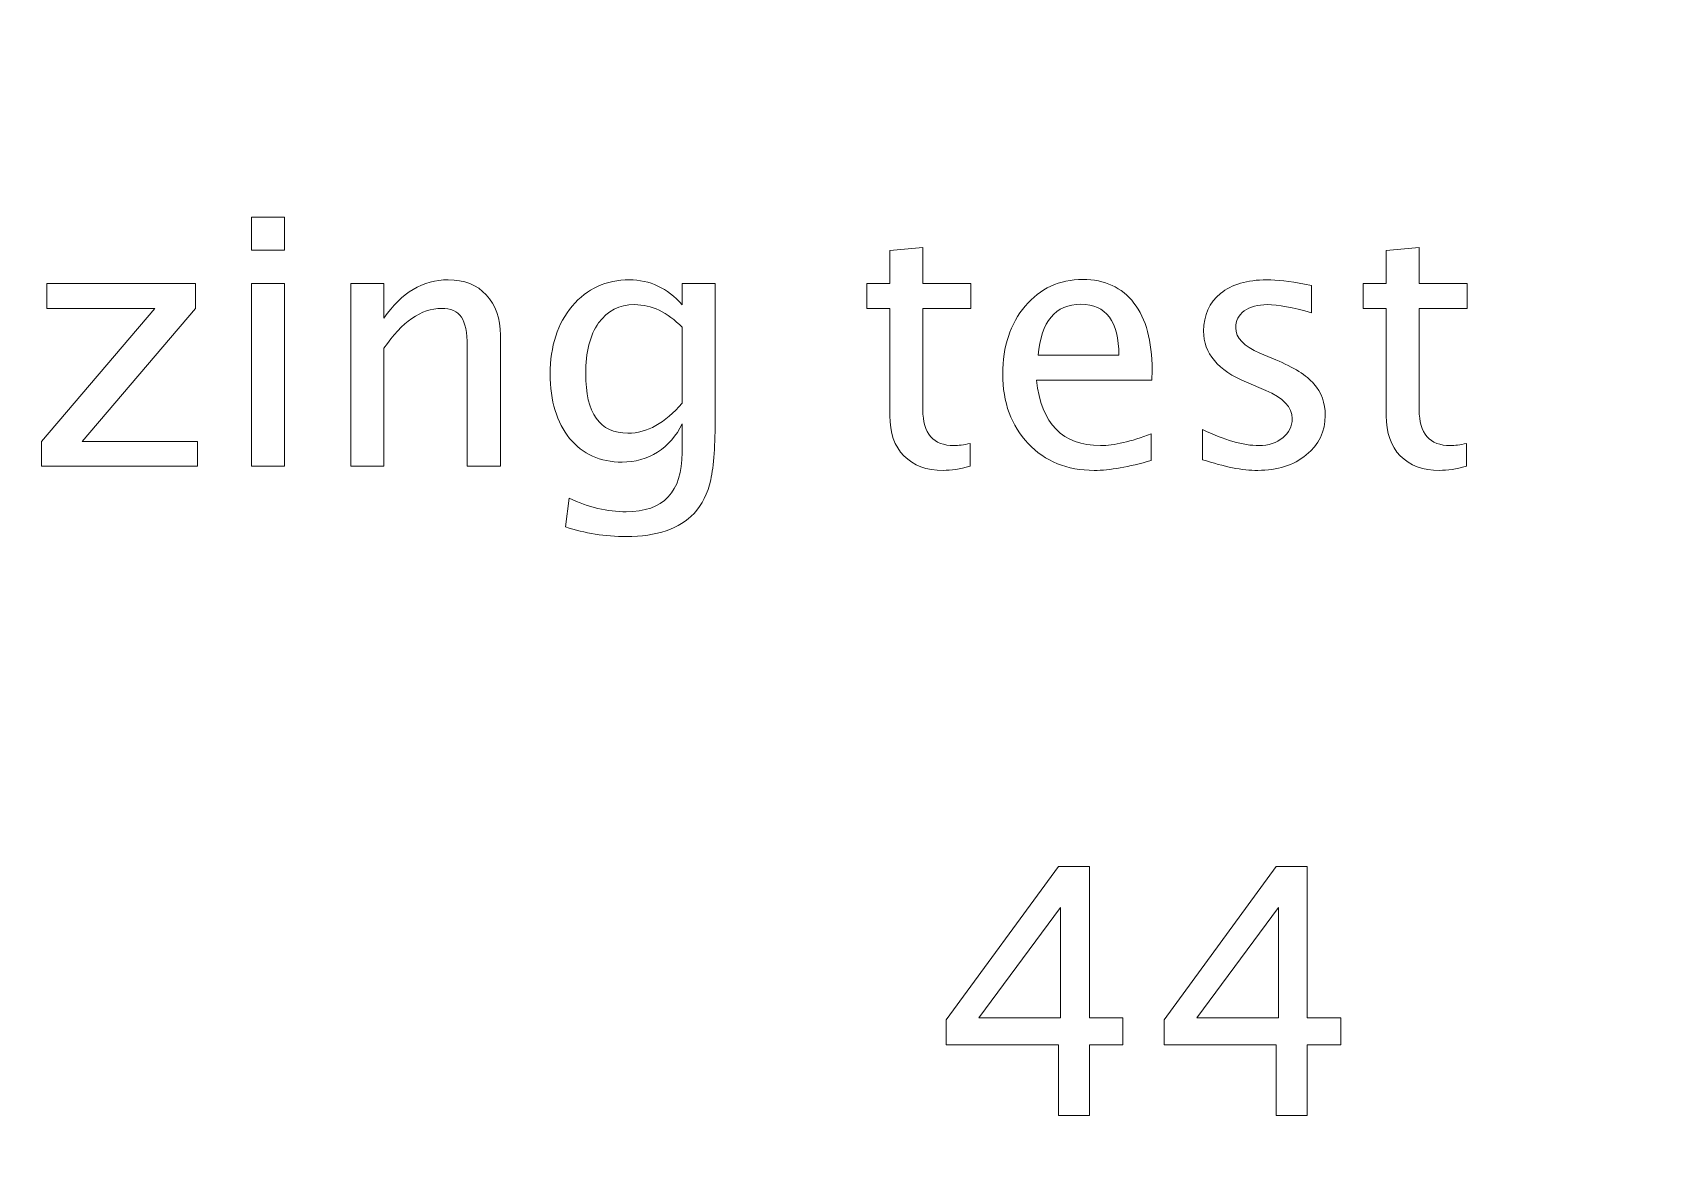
# Model space of a CAD drawing. Header units: centimetres. Extents: x -57 to 41, y -60 to 58.
# Drawn here: x -41.711 to -37.705, y 20.675 to 23.461 of the extents above; entities that cross this region are included whole.
import ezdxf

# ---------------------------------------------------------------- set-up
doc = ezdxf.new("R2010")
doc.units = ezdxf.units.CM
doc.header["$MEASUREMENT"] = 0
doc.layers.add('Layer 1', color=7, linetype='Continuous')

msp = doc.modelspace()

# ---------------------------------------------------------------- linework, layer by layer
at = {"layer": 'Layer 1', "lineweight": 53}
msp.add_open_spline([(-55.45, -2.45), (-55.45, -2.45), (-55.45, 26.45), (-55.45, 26.45), (-55.45, 26.45), (-55.45, 26.72614), (-55.22614, 26.95), (-54.95, 26.95), (-54.95, 26.95), (-54.95, 26.95), (-35.05, 26.95), (-35.05, 26.95), (-35.05, 26.95), (-34.77386, 26.95), (-34.55, 26.72614), (-34.55, 26.45), (-34.55, 26.45), (-34.55, 26.45), (-34.55, -2.45), (-34.55, -2.45), (-34.55, -2.45), (-34.55, -2.72614), (-34.77386, -2.95), (-35.05, -2.95), (-35.05, -2.95), (-35.05, -2.95), (-54.95, -2.95), (-54.95, -2.95), (-54.95, -2.95), (-55.22614, -2.95), (-55.45, -2.72614), (-55.45, -2.45)], degree=3, knots=[0, 0, 0, 0, 0.1111111, 0.1111111, 0.1111111, 0.1111111, 0.2222222, 0.2222222, 0.2222222, 0.2222222, 0.3333333, 0.3333333, 0.3333333, 0.3333333, 0.4444444, 0.4444444, 0.4444444, 0.4444444, 0.5555556, 0.5555556, 0.5555556, 0.5555556, 0.6666667, 0.6666667, 0.6666667, 0.6666667, 0.7777778, 0.7777778, 0.7777778, 0.7777778, 1, 1, 1, 1], dxfattribs=at)
at = {"layer": 'Layer 1', "color": 5, "lineweight": 9}
for points, knots in [([(-41.17297, 22.9261), (-41.17297, 22.9261), (-41.17297, 23.00738), (-41.17297, 23.00738), (-41.17297, 23.00738), (-41.17297, 23.00738), (-41.09169, 23.00738), (-41.09169, 23.00738), (-41.09169, 23.00738), (-41.09169, 23.00738), (-41.09169, 22.9261), (-41.09169, 22.9261), (-41.09169, 22.9261), (-41.09169, 22.9261), (-41.17297, 22.9261), (-41.17297, 22.9261)], [0, 0, 0, 0, 0.2, 0.2, 0.2, 0.2, 0.4, 0.4, 0.4, 0.4, 0.6, 0.6, 0.6, 0.6, 1, 1, 1, 1]), ([(-39.40639, 22.39538), (-39.43151, 22.38847), (-39.45338, 22.38508), (-39.47186, 22.38508), (-39.47186, 22.38508), (-39.51335, 22.38508), (-39.54567, 22.39693), (-39.56881, 22.42064), (-39.56881, 22.42064), (-39.59209, 22.44435), (-39.60366, 22.47723), (-39.60366, 22.51942), (-39.60366, 22.51942), (-39.60366, 22.51942), (-39.60366, 22.78301), (-39.60366, 22.78301), (-39.60366, 22.78301), (-39.60366, 22.78301), (-39.65983, 22.78301), (-39.65983, 22.78301), (-39.65983, 22.78301), (-39.65983, 22.78301), (-39.65983, 22.84398), (-39.65983, 22.84398), (-39.65983, 22.84398), (-39.65983, 22.84398), (-39.60366, 22.84398), (-39.60366, 22.84398), (-39.60366, 22.84398), (-39.60366, 22.84398), (-39.60366, 22.92511), (-39.60366, 22.92511), (-39.60366, 22.92511), (-39.60366, 22.92511), (-39.52238, 22.93288), (-39.52238, 22.93288), (-39.52238, 22.93288), (-39.52238, 22.93288), (-39.52238, 22.84398), (-39.52238, 22.84398), (-39.52238, 22.84398), (-39.52238, 22.84398), (-39.4047, 22.84398), (-39.4047, 22.84398), (-39.4047, 22.84398), (-39.4047, 22.84398), (-39.4047, 22.78301), (-39.4047, 22.78301), (-39.4047, 22.78301), (-39.4047, 22.78301), (-39.52238, 22.78301), (-39.52238, 22.78301), (-39.52238, 22.78301), (-39.52238, 22.78301), (-39.52238, 22.53409), (-39.52238, 22.53409), (-39.52238, 22.53409), (-39.52238, 22.47539), (-39.49684, 22.44604), (-39.4459, 22.44604), (-39.4459, 22.44604), (-39.43503, 22.44604), (-39.42191, 22.44787), (-39.40639, 22.4514), (-39.40639, 22.4514), (-39.40639, 22.4514), (-39.40639, 22.39538), (-39.40639, 22.39538)], [0, 0, 0, 0, 0.0555556, 0.0555556, 0.0555556, 0.0555556, 0.1111111, 0.1111111, 0.1111111, 0.1111111, 0.1666667, 0.1666667, 0.1666667, 0.1666667, 0.2222222, 0.2222222, 0.2222222, 0.2222222, 0.2777778, 0.2777778, 0.2777778, 0.2777778, 0.3333333, 0.3333333, 0.3333333, 0.3333333, 0.3888889, 0.3888889, 0.3888889, 0.3888889, 0.4444444, 0.4444444, 0.4444444, 0.4444444, 0.5, 0.5, 0.5, 0.5, 0.5555556, 0.5555556, 0.5555556, 0.5555556, 0.6111111, 0.6111111, 0.6111111, 0.6111111, 0.6666667, 0.6666667, 0.6666667, 0.6666667, 0.7222222, 0.7222222, 0.7222222, 0.7222222, 0.7777778, 0.7777778, 0.7777778, 0.7777778, 0.8333333, 0.8333333, 0.8333333, 0.8333333, 0.8888889, 0.8888889, 0.8888889, 0.8888889, 1, 1, 1, 1]), ([(-38.18634, 22.39538), (-38.21146, 22.38847), (-38.23333, 22.38508), (-38.25181, 22.38508), (-38.25181, 22.38508), (-38.2933, 22.38508), (-38.32562, 22.39693), (-38.34876, 22.42064), (-38.34876, 22.42064), (-38.37204, 22.44435), (-38.38361, 22.47723), (-38.38361, 22.51942), (-38.38361, 22.51942), (-38.38361, 22.51942), (-38.38361, 22.78301), (-38.38361, 22.78301), (-38.38361, 22.78301), (-38.38361, 22.78301), (-38.43978, 22.78301), (-38.43978, 22.78301), (-38.43978, 22.78301), (-38.43978, 22.78301), (-38.43978, 22.84398), (-38.43978, 22.84398), (-38.43978, 22.84398), (-38.43978, 22.84398), (-38.38361, 22.84398), (-38.38361, 22.84398), (-38.38361, 22.84398), (-38.38361, 22.84398), (-38.38361, 22.92511), (-38.38361, 22.92511), (-38.38361, 22.92511), (-38.38361, 22.92511), (-38.30233, 22.93288), (-38.30233, 22.93288), (-38.30233, 22.93288), (-38.30233, 22.93288), (-38.30233, 22.84398), (-38.30233, 22.84398), (-38.30233, 22.84398), (-38.30233, 22.84398), (-38.18465, 22.84398), (-38.18465, 22.84398), (-38.18465, 22.84398), (-38.18465, 22.84398), (-38.18465, 22.78301), (-38.18465, 22.78301), (-38.18465, 22.78301), (-38.18465, 22.78301), (-38.30233, 22.78301), (-38.30233, 22.78301), (-38.30233, 22.78301), (-38.30233, 22.78301), (-38.30233, 22.53409), (-38.30233, 22.53409), (-38.30233, 22.53409), (-38.30233, 22.47539), (-38.27679, 22.44604), (-38.22585, 22.44604), (-38.22585, 22.44604), (-38.21498, 22.44604), (-38.20186, 22.44787), (-38.18634, 22.4514), (-38.18634, 22.4514), (-38.18634, 22.4514), (-38.18634, 22.39538), (-38.18634, 22.39538)], [0, 0, 0, 0, 0.0555556, 0.0555556, 0.0555556, 0.0555556, 0.1111111, 0.1111111, 0.1111111, 0.1111111, 0.1666667, 0.1666667, 0.1666667, 0.1666667, 0.2222222, 0.2222222, 0.2222222, 0.2222222, 0.2777778, 0.2777778, 0.2777778, 0.2777778, 0.3333333, 0.3333333, 0.3333333, 0.3333333, 0.3888889, 0.3888889, 0.3888889, 0.3888889, 0.4444444, 0.4444444, 0.4444444, 0.4444444, 0.5, 0.5, 0.5, 0.5, 0.5555556, 0.5555556, 0.5555556, 0.5555556, 0.6111111, 0.6111111, 0.6111111, 0.6111111, 0.6666667, 0.6666667, 0.6666667, 0.6666667, 0.7222222, 0.7222222, 0.7222222, 0.7222222, 0.7777778, 0.7777778, 0.7777778, 0.7777778, 0.8333333, 0.8333333, 0.8333333, 0.8333333, 0.8888889, 0.8888889, 0.8888889, 0.8888889, 1, 1, 1, 1]), ([(-41.68873, 22.39524), (-41.68873, 22.39524), (-41.68873, 22.4562), (-41.68873, 22.4562), (-41.68873, 22.4562), (-41.68873, 22.4562), (-41.41032, 22.78301), (-41.41032, 22.78301), (-41.41032, 22.78301), (-41.41032, 22.78301), (-41.67589, 22.78301), (-41.67589, 22.78301), (-41.67589, 22.78301), (-41.67589, 22.78301), (-41.67589, 22.84398), (-41.67589, 22.84398), (-41.67589, 22.84398), (-41.67589, 22.84398), (-41.31027, 22.84398), (-41.31027, 22.84398), (-41.31027, 22.84398), (-41.31027, 22.84398), (-41.31027, 22.78301), (-41.31027, 22.78301), (-41.31027, 22.78301), (-41.31027, 22.78301), (-41.58868, 22.4562), (-41.58868, 22.4562), (-41.58868, 22.4562), (-41.58868, 22.4562), (-41.30519, 22.4562), (-41.30519, 22.4562), (-41.30519, 22.4562), (-41.30519, 22.4562), (-41.30519, 22.39524), (-41.30519, 22.39524), (-41.30519, 22.39524), (-41.30519, 22.39524), (-41.68873, 22.39524), (-41.68873, 22.39524)], [0, 0, 0, 0, 0.0909091, 0.0909091, 0.0909091, 0.0909091, 0.1818182, 0.1818182, 0.1818182, 0.1818182, 0.2727273, 0.2727273, 0.2727273, 0.2727273, 0.3636364, 0.3636364, 0.3636364, 0.3636364, 0.4545455, 0.4545455, 0.4545455, 0.4545455, 0.5454545, 0.5454545, 0.5454545, 0.5454545, 0.6363636, 0.6363636, 0.6363636, 0.6363636, 0.7272727, 0.7272727, 0.7272727, 0.7272727, 0.8181818, 0.8181818, 0.8181818, 0.8181818, 1, 1, 1, 1]), ([(-41.17297, 22.39524), (-41.17297, 22.39524), (-41.17297, 22.84398), (-41.17297, 22.84398), (-41.17297, 22.84398), (-41.17297, 22.84398), (-41.09169, 22.84398), (-41.09169, 22.84398), (-41.09169, 22.84398), (-41.09169, 22.84398), (-41.09169, 22.39524), (-41.09169, 22.39524), (-41.09169, 22.39524), (-41.09169, 22.39524), (-41.17297, 22.39524), (-41.17297, 22.39524)], [0, 0, 0, 0, 0.2, 0.2, 0.2, 0.2, 0.4, 0.4, 0.4, 0.4, 0.6, 0.6, 0.6, 0.6, 1, 1, 1, 1]), ([(-40.92828, 22.39524), (-40.92828, 22.39524), (-40.92828, 22.84398), (-40.92828, 22.84398), (-40.92828, 22.84398), (-40.92828, 22.84398), (-40.847, 22.84398), (-40.847, 22.84398), (-40.847, 22.84398), (-40.847, 22.84398), (-40.847, 22.75917), (-40.847, 22.75917), (-40.847, 22.75917), (-40.80396, 22.82196), (-40.75118, 22.85329), (-40.68881, 22.85329), (-40.68881, 22.85329), (-40.64958, 22.85329), (-40.6184, 22.84101), (-40.5954, 22.81632), (-40.5954, 22.81632), (-40.5724, 22.79176), (-40.56082, 22.7586), (-40.56082, 22.71712), (-40.56082, 22.71712), (-40.56082, 22.71712), (-40.56082, 22.39524), (-40.56082, 22.39524), (-40.56082, 22.39524), (-40.56082, 22.39524), (-40.64211, 22.39524), (-40.64211, 22.39524), (-40.64211, 22.39524), (-40.64211, 22.39524), (-40.64211, 22.69059), (-40.64211, 22.69059), (-40.64211, 22.69059), (-40.64211, 22.72389), (-40.64704, 22.7476), (-40.65678, 22.76171), (-40.65678, 22.76171), (-40.66666, 22.77596), (-40.68289, 22.78301), (-40.70561, 22.78301), (-40.70561, 22.78301), (-40.75556, 22.78301), (-40.80269, 22.75042), (-40.847, 22.68522), (-40.847, 22.68522), (-40.847, 22.68522), (-40.847, 22.39524), (-40.847, 22.39524), (-40.847, 22.39524), (-40.847, 22.39524), (-40.92828, 22.39524), (-40.92828, 22.39524)], [0, 0, 0, 0, 0.0666667, 0.0666667, 0.0666667, 0.0666667, 0.1333333, 0.1333333, 0.1333333, 0.1333333, 0.2, 0.2, 0.2, 0.2, 0.2666667, 0.2666667, 0.2666667, 0.2666667, 0.3333333, 0.3333333, 0.3333333, 0.3333333, 0.4, 0.4, 0.4, 0.4, 0.4666667, 0.4666667, 0.4666667, 0.4666667, 0.5333333, 0.5333333, 0.5333333, 0.5333333, 0.6, 0.6, 0.6, 0.6, 0.6666667, 0.6666667, 0.6666667, 0.6666667, 0.7333333, 0.7333333, 0.7333333, 0.7333333, 0.8, 0.8, 0.8, 0.8, 0.8666667, 0.8666667, 0.8666667, 0.8666667, 1, 1, 1, 1]), ([(-40.40109, 22.24623), (-40.40109, 22.24623), (-40.39149, 22.3165), (-40.39149, 22.3165), (-40.39149, 22.3165), (-40.34436, 22.29449), (-40.29765, 22.28348), (-40.25151, 22.28348), (-40.25151, 22.28348), (-40.15993, 22.28348), (-40.11407, 22.33202), (-40.11407, 22.42897), (-40.11407, 22.42897), (-40.11407, 22.42897), (-40.11407, 22.49952), (-40.11407, 22.49952), (-40.11407, 22.49952), (-40.12818, 22.46975), (-40.14821, 22.44675), (-40.17432, 22.43024), (-40.17432, 22.43024), (-40.20043, 22.41373), (-40.22949, 22.4054), (-40.26153, 22.4054), (-40.26153, 22.4054), (-40.31585, 22.4054), (-40.35889, 22.42487), (-40.39064, 22.46382), (-40.39064, 22.46382), (-40.42239, 22.50277), (-40.43834, 22.55554), (-40.43834, 22.62215), (-40.43834, 22.62215), (-40.43834, 22.6903), (-40.42028, 22.7459), (-40.38415, 22.78894), (-40.38415, 22.78894), (-40.34789, 22.83184), (-40.30118, 22.85329), (-40.24375, 22.85329), (-40.24375, 22.85329), (-40.19351, 22.85329), (-40.15019, 22.83297), (-40.11407, 22.79219), (-40.11407, 22.79219), (-40.11407, 22.79219), (-40.11407, 22.84398), (-40.11407, 22.84398), (-40.11407, 22.84398), (-40.11407, 22.84398), (-40.03278, 22.84398), (-40.03278, 22.84398), (-40.03278, 22.84398), (-40.03278, 22.84398), (-40.03278, 22.51772), (-40.03278, 22.51772), (-40.03278, 22.51772), (-40.03278, 22.44759), (-40.03645, 22.39566), (-40.04379, 22.36194), (-40.04379, 22.36194), (-40.05099, 22.32821), (-40.06482, 22.30055), (-40.08486, 22.27911), (-40.08486, 22.27911), (-40.12042, 22.24143), (-40.17601, 22.22252), (-40.25151, 22.22252), (-40.25151, 22.22252), (-40.3033, 22.22252), (-40.35311, 22.23042), (-40.40109, 22.24623)], [0, 0, 0, 0, 0.0526316, 0.0526316, 0.0526316, 0.0526316, 0.1052632, 0.1052632, 0.1052632, 0.1052632, 0.1578947, 0.1578947, 0.1578947, 0.1578947, 0.2105263, 0.2105263, 0.2105263, 0.2105263, 0.2631579, 0.2631579, 0.2631579, 0.2631579, 0.3157895, 0.3157895, 0.3157895, 0.3157895, 0.3684211, 0.3684211, 0.3684211, 0.3684211, 0.4210526, 0.4210526, 0.4210526, 0.4210526, 0.4736842, 0.4736842, 0.4736842, 0.4736842, 0.5263158, 0.5263158, 0.5263158, 0.5263158, 0.5789474, 0.5789474, 0.5789474, 0.5789474, 0.6315789, 0.6315789, 0.6315789, 0.6315789, 0.6842105, 0.6842105, 0.6842105, 0.6842105, 0.7368421, 0.7368421, 0.7368421, 0.7368421, 0.7894737, 0.7894737, 0.7894737, 0.7894737, 0.8421053, 0.8421053, 0.8421053, 0.8421053, 0.8947368, 0.8947368, 0.8947368, 0.8947368, 1, 1, 1, 1]), ([(-38.96105, 22.40963), (-39.01566, 22.39326), (-39.06236, 22.38508), (-39.10131, 22.38508), (-39.10131, 22.38508), (-39.16777, 22.38508), (-39.22182, 22.40709), (-39.26345, 22.45098), (-39.26345, 22.45098), (-39.30508, 22.49486), (-39.32596, 22.55173), (-39.32596, 22.62172), (-39.32596, 22.62172), (-39.32596, 22.6896), (-39.30762, 22.74534), (-39.27079, 22.78894), (-39.27079, 22.78894), (-39.23396, 22.8324), (-39.18682, 22.85414), (-39.12939, 22.85414), (-39.12939, 22.85414), (-39.07506, 22.85414), (-39.03301, 22.8348), (-39.00338, 22.79614), (-39.00338, 22.79614), (-38.97375, 22.75747), (-38.95893, 22.70272), (-38.95893, 22.63174), (-38.95893, 22.63174), (-38.95893, 22.63174), (-38.95935, 22.60691), (-38.95935, 22.60691), (-38.95935, 22.60691), (-38.95935, 22.60691), (-39.24299, 22.60691), (-39.24299, 22.60691), (-39.24299, 22.60691), (-39.23113, 22.49966), (-39.17878, 22.44604), (-39.08607, 22.44604), (-39.08607, 22.44604), (-39.05206, 22.44604), (-39.01043, 22.45564), (-38.96105, 22.47483), (-38.96105, 22.47483), (-38.96105, 22.47483), (-38.96105, 22.40963), (-38.96105, 22.40963)], [0, 0, 0, 0, 0.0769231, 0.0769231, 0.0769231, 0.0769231, 0.1538462, 0.1538462, 0.1538462, 0.1538462, 0.2307692, 0.2307692, 0.2307692, 0.2307692, 0.3076923, 0.3076923, 0.3076923, 0.3076923, 0.3846154, 0.3846154, 0.3846154, 0.3846154, 0.4615385, 0.4615385, 0.4615385, 0.4615385, 0.5384615, 0.5384615, 0.5384615, 0.5384615, 0.6153846, 0.6153846, 0.6153846, 0.6153846, 0.6923077, 0.6923077, 0.6923077, 0.6923077, 0.7692308, 0.7692308, 0.7692308, 0.7692308, 0.8461538, 0.8461538, 0.8461538, 0.8461538, 1, 1, 1, 1]), ([(-38.83475, 22.41133), (-38.83475, 22.41133), (-38.83475, 22.48583), (-38.83475, 22.48583), (-38.83475, 22.48583), (-38.78155, 22.4593), (-38.7354, 22.44604), (-38.69603, 22.44604), (-38.69603, 22.44604), (-38.67261, 22.44604), (-38.65314, 22.45239), (-38.63775, 22.46509), (-38.63775, 22.46509), (-38.62237, 22.47765), (-38.61461, 22.49345), (-38.61461, 22.5125), (-38.61461, 22.5125), (-38.61461, 22.5403), (-38.6362, 22.5633), (-38.67938, 22.58151), (-38.67938, 22.58151), (-38.67938, 22.58151), (-38.72694, 22.60169), (-38.72694, 22.60169), (-38.72694, 22.60169), (-38.79707, 22.63076), (-38.83221, 22.67281), (-38.83221, 22.72742), (-38.83221, 22.72742), (-38.83221, 22.7665), (-38.81838, 22.79727), (-38.79072, 22.8197), (-38.79072, 22.8197), (-38.76306, 22.84214), (-38.7251, 22.85329), (-38.67698, 22.85329), (-38.67698, 22.85329), (-38.65201, 22.85329), (-38.62096, 22.8499), (-38.58413, 22.84299), (-38.58413, 22.84299), (-38.58413, 22.84299), (-38.5672, 22.83974), (-38.5672, 22.83974), (-38.5672, 22.83974), (-38.5672, 22.83974), (-38.5672, 22.77201), (-38.5672, 22.77201), (-38.5672, 22.77201), (-38.6125, 22.78555), (-38.64862, 22.79233), (-38.67557, 22.79233), (-38.67557, 22.79233), (-38.69928, 22.79233), (-38.71805, 22.78711), (-38.7323, 22.77681), (-38.7323, 22.77681), (-38.74641, 22.7665), (-38.75347, 22.75268), (-38.75347, 22.73532), (-38.75347, 22.73532), (-38.75347, 22.71091), (-38.73371, 22.69016), (-38.69406, 22.67337), (-38.69406, 22.67337), (-38.69406, 22.67337), (-38.65497, 22.65686), (-38.65497, 22.65686), (-38.65497, 22.65686), (-38.61066, 22.63823), (-38.57933, 22.61848), (-38.56099, 22.59774), (-38.56099, 22.59774), (-38.5425, 22.57699), (-38.53333, 22.55103), (-38.53333, 22.51998), (-38.53333, 22.51998), (-38.53333, 22.48061), (-38.54885, 22.4483), (-38.58004, 22.42304), (-38.58004, 22.42304), (-38.61108, 22.39778), (-38.65088, 22.38508), (-38.69928, 22.38508), (-38.69928, 22.38508), (-38.73653, 22.38508), (-38.78155, 22.39383), (-38.83475, 22.41133)], [0, 0, 0, 0, 0.0434783, 0.0434783, 0.0434783, 0.0434783, 0.0869565, 0.0869565, 0.0869565, 0.0869565, 0.1304348, 0.1304348, 0.1304348, 0.1304348, 0.173913, 0.173913, 0.173913, 0.173913, 0.2173913, 0.2173913, 0.2173913, 0.2173913, 0.2608696, 0.2608696, 0.2608696, 0.2608696, 0.3043478, 0.3043478, 0.3043478, 0.3043478, 0.3478261, 0.3478261, 0.3478261, 0.3478261, 0.3913043, 0.3913043, 0.3913043, 0.3913043, 0.4347826, 0.4347826, 0.4347826, 0.4347826, 0.4782609, 0.4782609, 0.4782609, 0.4782609, 0.5217391, 0.5217391, 0.5217391, 0.5217391, 0.5652174, 0.5652174, 0.5652174, 0.5652174, 0.6086957, 0.6086957, 0.6086957, 0.6086957, 0.6521739, 0.6521739, 0.6521739, 0.6521739, 0.6956522, 0.6956522, 0.6956522, 0.6956522, 0.7391304, 0.7391304, 0.7391304, 0.7391304, 0.7826087, 0.7826087, 0.7826087, 0.7826087, 0.826087, 0.826087, 0.826087, 0.826087, 0.8695652, 0.8695652, 0.8695652, 0.8695652, 0.9130435, 0.9130435, 0.9130435, 0.9130435, 1, 1, 1, 1]), ([(-40.11407, 22.55046), (-40.11407, 22.55046), (-40.11407, 22.73659), (-40.11407, 22.73659), (-40.11407, 22.73659), (-40.14991, 22.7737), (-40.189, 22.79233), (-40.23119, 22.79233), (-40.23119, 22.79233), (-40.26872, 22.79233), (-40.29807, 22.77737), (-40.31924, 22.74731), (-40.31924, 22.74731), (-40.34055, 22.7174), (-40.35113, 22.67577), (-40.35113, 22.62271), (-40.35113, 22.62271), (-40.35113, 22.5252), (-40.31656, 22.47652), (-40.24727, 22.47652), (-40.24727, 22.47652), (-40.20014, 22.47652), (-40.15569, 22.50121), (-40.11407, 22.55046)], [0, 0, 0, 0, 0.1428571, 0.1428571, 0.1428571, 0.1428571, 0.2857143, 0.2857143, 0.2857143, 0.2857143, 0.4285714, 0.4285714, 0.4285714, 0.4285714, 0.5714286, 0.5714286, 0.5714286, 0.5714286, 0.7142857, 0.7142857, 0.7142857, 0.7142857, 1, 1, 1, 1]), ([(-39.23875, 22.66787), (-39.23875, 22.66787), (-39.04063, 22.66787), (-39.04063, 22.66787), (-39.04063, 22.66787), (-39.04063, 22.75141), (-39.07182, 22.79317), (-39.13405, 22.79317), (-39.13405, 22.79317), (-39.1967, 22.79317), (-39.23156, 22.75141), (-39.23875, 22.66787)], [0, 0, 0, 0, 0.25, 0.25, 0.25, 0.25, 0.5, 0.5, 0.5, 0.5, 1, 1, 1, 1]), ([(-39.18896, 20.79958), (-39.18896, 20.79958), (-39.18896, 20.97315), (-39.18896, 20.97315), (-39.18896, 20.97315), (-39.18896, 20.97315), (-39.46497, 20.97315), (-39.46497, 20.97315), (-39.46497, 20.97315), (-39.46497, 20.97315), (-39.46497, 21.03495), (-39.46497, 21.03495), (-39.46497, 21.03495), (-39.46497, 21.03495), (-39.18896, 21.41172), (-39.18896, 21.41172), (-39.18896, 21.41172), (-39.18896, 21.41172), (-39.11276, 21.41172), (-39.11276, 21.41172), (-39.11276, 21.41172), (-39.11276, 21.41172), (-39.11276, 21.04003), (-39.11276, 21.04003), (-39.11276, 21.04003), (-39.11276, 21.04003), (-39.03063, 21.04003), (-39.03063, 21.04003), (-39.03063, 21.04003), (-39.03063, 21.04003), (-39.03063, 20.97315), (-39.03063, 20.97315), (-39.03063, 20.97315), (-39.03063, 20.97315), (-39.11276, 20.97315), (-39.11276, 20.97315), (-39.11276, 20.97315), (-39.11276, 20.97315), (-39.11276, 20.79958), (-39.11276, 20.79958), (-39.11276, 20.79958), (-39.11276, 20.79958), (-39.18896, 20.79958), (-39.18896, 20.79958)], [0, 0, 0, 0, 0.0833333, 0.0833333, 0.0833333, 0.0833333, 0.1666667, 0.1666667, 0.1666667, 0.1666667, 0.25, 0.25, 0.25, 0.25, 0.3333333, 0.3333333, 0.3333333, 0.3333333, 0.4166667, 0.4166667, 0.4166667, 0.4166667, 0.5, 0.5, 0.5, 0.5, 0.5833333, 0.5833333, 0.5833333, 0.5833333, 0.6666667, 0.6666667, 0.6666667, 0.6666667, 0.75, 0.75, 0.75, 0.75, 0.8333333, 0.8333333, 0.8333333, 0.8333333, 1, 1, 1, 1]), ([(-38.65358, 20.79958), (-38.65358, 20.79958), (-38.65358, 20.97315), (-38.65358, 20.97315), (-38.65358, 20.97315), (-38.65358, 20.97315), (-38.92959, 20.97315), (-38.92959, 20.97315), (-38.92959, 20.97315), (-38.92959, 20.97315), (-38.92959, 21.03495), (-38.92959, 21.03495), (-38.92959, 21.03495), (-38.92959, 21.03495), (-38.65358, 21.41172), (-38.65358, 21.41172), (-38.65358, 21.41172), (-38.65358, 21.41172), (-38.57738, 21.41172), (-38.57738, 21.41172), (-38.57738, 21.41172), (-38.57738, 21.41172), (-38.57738, 21.04003), (-38.57738, 21.04003), (-38.57738, 21.04003), (-38.57738, 21.04003), (-38.49525, 21.04003), (-38.49525, 21.04003), (-38.49525, 21.04003), (-38.49525, 21.04003), (-38.49525, 20.97315), (-38.49525, 20.97315), (-38.49525, 20.97315), (-38.49525, 20.97315), (-38.57738, 20.97315), (-38.57738, 20.97315), (-38.57738, 20.97315), (-38.57738, 20.97315), (-38.57738, 20.79958), (-38.57738, 20.79958), (-38.57738, 20.79958), (-38.57738, 20.79958), (-38.65358, 20.79958), (-38.65358, 20.79958)], [0, 0, 0, 0, 0.0833333, 0.0833333, 0.0833333, 0.0833333, 0.1666667, 0.1666667, 0.1666667, 0.1666667, 0.25, 0.25, 0.25, 0.25, 0.3333333, 0.3333333, 0.3333333, 0.3333333, 0.4166667, 0.4166667, 0.4166667, 0.4166667, 0.5, 0.5, 0.5, 0.5, 0.5833333, 0.5833333, 0.5833333, 0.5833333, 0.6666667, 0.6666667, 0.6666667, 0.6666667, 0.75, 0.75, 0.75, 0.75, 0.8333333, 0.8333333, 0.8333333, 0.8333333, 1, 1, 1, 1]), ([(-39.38468, 21.04003), (-39.38468, 21.04003), (-39.18388, 21.04003), (-39.18388, 21.04003), (-39.18388, 21.04003), (-39.18388, 21.04003), (-39.18388, 21.31125), (-39.18388, 21.31125), (-39.18388, 21.31125), (-39.18388, 21.31125), (-39.38468, 21.04003), (-39.38468, 21.04003)], [0, 0, 0, 0, 0.25, 0.25, 0.25, 0.25, 0.5, 0.5, 0.5, 0.5, 1, 1, 1, 1]), ([(-38.8493, 21.04003), (-38.8493, 21.04003), (-38.6485, 21.04003), (-38.6485, 21.04003), (-38.6485, 21.04003), (-38.6485, 21.04003), (-38.6485, 21.31125), (-38.6485, 21.31125), (-38.6485, 21.31125), (-38.6485, 21.31125), (-38.8493, 21.04003), (-38.8493, 21.04003)], [0, 0, 0, 0, 0.25, 0.25, 0.25, 0.25, 0.5, 0.5, 0.5, 0.5, 1, 1, 1, 1])]:
    msp.add_open_spline(points, degree=3, knots=knots, dxfattribs=at)

doc.saveas('drawing.dxf')
